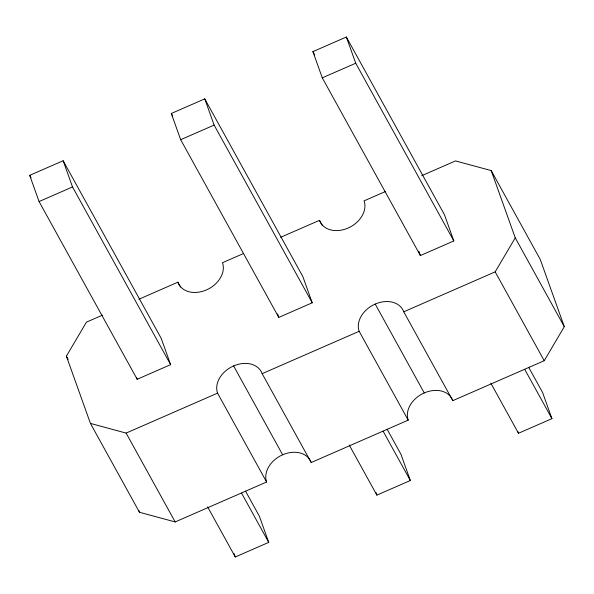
<?xml version="1.0" encoding="UTF-8"?>
<svg xmlns="http://www.w3.org/2000/svg" width="594" height="594" viewBox="0 0 594 594"><rect width="100%" height="100%" fill="white"/><g stroke="black" fill="none" stroke-linecap="round" stroke-linejoin="round"><path stroke-width="0.89" d="M90.437 423.418L126.121 433.085L217.553 393.146A24.413 18.451 -28.9 0 1 233.605 365.934L282.655 454.789A24.413 18.451 -28.9 0 0 266.602 482.001L175.171 521.94L139.486 512.28L90.437 423.418L66.387 356.155L86.457 322.141L102.539 315.11M233.605 365.934A24.413 18.451 -28.9 0 1 262.147 373.663L359.155 331.289A24.413 18.451 -28.9 0 1 375.208 304.069A24.413 18.451 -28.9 0 1 403.749 311.805L495.181 271.859L515.25 237.845L491.201 170.582L455.516 160.915L421.651 175.713M375.208 304.069L424.257 392.931A24.413 18.451 -28.9 0 1 452.806 400.66L544.23 360.721L564.3 326.7L540.25 259.437L491.201 170.582M29.7 175.349L63.15 160.736L161.256 338.446L170.627 364.657L137.177 379.269L39.07 201.552L29.7 175.349L31.044 177.777M171.302 113.484L204.752 98.871L302.858 276.589L312.229 302.799L278.779 317.411L180.673 139.694L171.302 113.484L172.646 115.919M312.904 51.626L346.354 37.014L444.461 214.731L453.831 240.941L420.381 255.554L322.275 77.836L312.904 51.626L314.701 54.878M39.07 201.552L72.52 186.939L170.627 364.657M180.673 139.694L214.122 125.082L312.229 302.799M322.275 77.836L355.724 63.224L453.831 240.941M138.944 299.213L177.881 282.195A24.413 18.451 -28.9 0 0 206.43 289.931A24.413 18.451 -28.9 0 0 222.483 262.711L243.57 253.504M280.687 237.288L319.49 220.337A24.413 18.451 -28.9 0 0 348.032 228.066A24.413 18.451 -28.9 0 0 364.085 200.854L385.254 191.61M282.655 454.789A24.413 18.451 -28.9 0 1 311.204 462.518L408.204 420.144A24.413 18.451 -28.9 0 1 424.257 392.931M207.633 506.897L235.276 556.986L268.726 542.374L259.355 516.164L245.537 491.119M349.235 445.04L376.878 495.129L410.335 480.516L400.965 454.306L387.139 429.262M490.837 383.182L518.488 433.264L551.937 418.651L542.567 392.448L528.742 367.404M515.25 237.845L564.3 326.7M495.181 271.859L544.23 360.721M524.732 369.379L551.937 418.651M403.749 311.805L452.806 400.66M319.49 220.337L322.163 225.185M359.155 331.289L408.204 420.144M383.13 431.237L410.335 480.516M262.147 373.663L311.204 462.518M177.881 282.195L180.561 287.043M217.553 393.146L266.602 482.001M241.528 493.094L268.726 542.374M126.121 433.085L175.171 521.94M66.387 356.155L68.169 359.385M517.864 431.519L518.488 433.264M346.354 37.014L355.724 63.224M418.822 251.18L420.381 255.554M375.943 492.508L376.878 495.129M204.752 98.871L214.122 125.082M277.532 313.914L278.779 317.411M234.029 553.489L235.276 556.986M63.15 160.736L72.52 186.939M136.546 377.524L137.177 379.269M138.862 510.528L139.486 512.28"/></g></svg>
